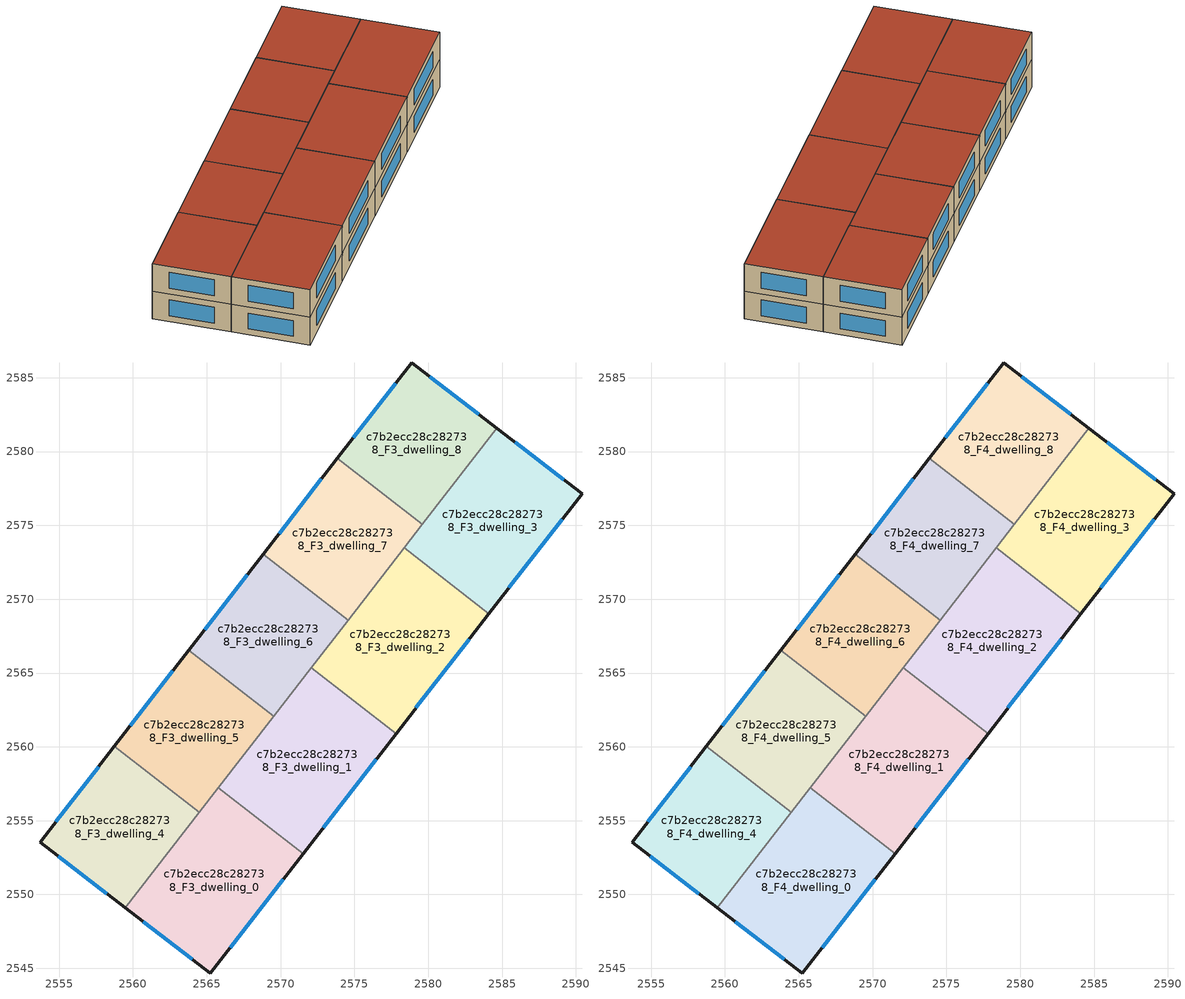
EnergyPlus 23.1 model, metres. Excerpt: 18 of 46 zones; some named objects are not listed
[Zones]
c7b2ecc28c282738_F3_dwelling_0
 floor to c7b2ecc28c282738_F2_dwelling_0 (EU_floor_Construction): 2571.53,2552.77 2565.24,2544.66 2559.47,2549.09 2565.78,2557.23 z9
 wall outside (EU_wall_Construction): 2559.47,2549.09 2565.24,2544.66 2571.53,2552.77 z9:12
 wall to c7b2ecc28c282738_F3_dwelling_1 (EU_wall_Construction): 2571.53,2552.77 2565.78,2557.23 z9:12
 wall to c7b2ecc28c282738_F3_dwelling_4 (EU_wall_Construction): 2564.5,2555.58 2559.47,2549.09 z9:12
 wall to c7b2ecc28c282738_F3_dwelling_5 (EU_wall_Construction): 2565.77,2557.23 2564.5,2555.58 z9:12
 window (EU_Window_Construction): 2566.59,2546.39 2570.18,2551.03 / 2560.71,2548.14 2564.01,2545.61 z9.64:11.36
c7b2ecc28c282738_F3_dwelling_1
 floor to c7b2ecc28c282738_F2_dwelling_1 (EU_floor_Construction): 2577.82,2560.89 2571.53,2552.77 2565.78,2557.23 2572.07,2565.35 z9
 wall outside (EU_wall_Construction): 2571.53,2552.77 2577.82,2560.89 z9:12
 wall to c7b2ecc28c282738_F3_dwelling_2 (EU_wall_Construction): 2577.82,2560.89 2572.07,2565.35 z9:12
 wall to c7b2ecc28c282738_F3_dwelling_5 (EU_wall_Construction): 2569.53,2562.08 2565.78,2557.23 z9:12
 wall to c7b2ecc28c282738_F3_dwelling_6 (EU_wall_Construction): 2572.07,2565.35 2569.53,2562.08 z9:12
 window (EU_Window_Construction): 2572.88,2554.51 2576.47,2559.15 z9.64:11.36
c7b2ecc28c282738_F3_dwelling_2
 floor to c7b2ecc28c282738_F2_dwelling_2 (EU_floor_Construction): 2584.11,2569.02 2577.82,2560.89 2572.07,2565.35 2578.36,2573.47 z9
 wall outside (EU_wall_Construction): 2577.82,2560.89 2584.11,2569.02 z9:12
 wall to c7b2ecc28c282738_F3_dwelling_3 (EU_wall_Construction): 2584.11,2569.02 2578.36,2573.47 z9:12
 wall to c7b2ecc28c282738_F3_dwelling_7 (EU_wall_Construction): 2578.36,2573.47 2574.57,2568.58 z9:12
 wall to c7b2ecc28c282738_F3_dwelling_6 (EU_wall_Construction): 2574.57,2568.58 2572.07,2565.35 z9:12
 window (EU_Window_Construction): 2579.17,2562.63 2582.77,2567.28 z9.64:11.36
c7b2ecc28c282738_F3_dwelling_3
 floor to c7b2ecc28c282738_F2_dwelling_3 (EU_floor_Construction): 2590.42,2577.15 2584.11,2569.02 2578.36,2573.47 2584.65,2581.59 z9
 wall outside (EU_wall_Construction): 2584.11,2569.02 2590.42,2577.15 2584.65,2581.59 z9:12
 wall to c7b2ecc28c282738_F3_dwelling_8 (EU_wall_Construction): 2584.65,2581.59 2579.6,2575.08 z9:12
 wall to c7b2ecc28c282738_F3_dwelling_7 (EU_wall_Construction): 2579.6,2575.08 2578.36,2573.48 z9:12
 window (EU_Window_Construction): 2589.18,2578.1 2585.88,2580.64 / 2585.46,2570.76 2589.07,2575.41 z9.64:11.36
c7b2ecc28c282738_F3_dwelling_4
 floor to c7b2ecc28c282738_F2_dwelling_4 (EU_floor_Construction): 2564.5,2555.58 2559.47,2549.09 2553.7,2553.53 2558.74,2560.04 z9
 wall outside (EU_wall_Construction): 2558.74,2560.04 2553.7,2553.53 2559.47,2549.09 z9:12
 wall to c7b2ecc28c282738_F3_dwelling_5 (EU_wall_Construction): 2564.5,2555.58 2558.74,2560.04 z9:12
 window (EU_Window_Construction): 2554.94,2552.58 2558.24,2550.04 / 2557.66,2558.64 2554.78,2554.92 z9.64:11.36
c7b2ecc28c282738_F3_dwelling_5
 floor to c7b2ecc28c282738_F2_dwelling_5 (EU_floor_Construction): 2569.53,2562.08 2564.5,2555.58 2558.74,2560.04 2563.78,2566.54 z9
 wall outside (EU_wall_Construction): 2563.78,2566.54 2558.74,2560.04 z9:12
 wall to c7b2ecc28c282738_F3_dwelling_6 (EU_wall_Construction): 2569.53,2562.08 2563.78,2566.54 z9:12
 window (EU_Window_Construction): 2562.7,2565.14 2559.82,2561.43 z9.64:11.36
c7b2ecc28c282738_F3_dwelling_6
 floor to c7b2ecc28c282738_F2_dwelling_6 (EU_floor_Construction): 2574.57,2568.58 2569.53,2562.08 2563.78,2566.54 2568.81,2573.04 z9
 wall outside (EU_wall_Construction): 2568.81,2573.04 2563.78,2566.54 z9:12
 wall to c7b2ecc28c282738_F3_dwelling_7 (EU_wall_Construction): 2574.57,2568.58 2568.81,2573.04 z9:12
 window (EU_Window_Construction): 2567.74,2571.64 2564.86,2567.93 z9.64:11.36
c7b2ecc28c282738_F3_dwelling_7
 floor to c7b2ecc28c282738_F2_dwelling_7 (EU_floor_Construction): 2579.6,2575.08 2574.57,2568.58 2568.81,2573.04 2573.85,2579.54 z9
 wall outside (EU_wall_Construction): 2573.85,2579.54 2568.81,2573.04 z9:12
 wall to c7b2ecc28c282738_F3_dwelling_8 (EU_wall_Construction): 2579.6,2575.08 2573.85,2579.54 z9:12
 window (EU_Window_Construction): 2572.77,2578.14 2569.89,2574.43 z9.64:11.36
c7b2ecc28c282738_F3_dwelling_8
 floor to c7b2ecc28c282738_F2_dwelling_8 (EU_floor_Construction): 2584.65,2581.59 2579.6,2575.08 2573.85,2579.54 2578.87,2586.02 z9
 wall outside (EU_wall_Construction): 2584.65,2581.59 2578.87,2586.02 2573.85,2579.54 z9:12
 window (EU_Window_Construction): 2577.8,2584.63 2574.92,2580.92 / 2583.41,2582.54 2580.11,2585.07 z9.64:11.36
c7b2ecc28c282738_F4_dwelling_0
 floor to c7b2ecc28c282738_F3_dwelling_0 (EU_floor_Construction): 2571.53,2552.77 2565.24,2544.66 2559.47,2549.09 2565.78,2557.23 z12
 wall outside (EU_wall_Construction): 2559.47,2549.09 2565.24,2544.66 2571.53,2552.77 z12:15
 wall to c7b2ecc28c282738_F4_dwelling_1 (EU_wall_Construction): 2571.53,2552.77 2565.78,2557.23 z12:15
 wall to c7b2ecc28c282738_F4_dwelling_4 (EU_wall_Construction): 2564.5,2555.58 2559.47,2549.09 z12:15
 wall to c7b2ecc28c282738_F4_dwelling_5 (EU_wall_Construction): 2565.77,2557.23 2564.5,2555.58 z12:15
 window (EU_Window_Construction): 2566.59,2546.39 2570.18,2551.03 / 2560.71,2548.14 2564.01,2545.61 z12.64:14.36
 roof outside (EU_roof_Construction): 2565.24,2544.66 2571.53,2552.77 2565.78,2557.23 2559.47,2549.09 z15
c7b2ecc28c282738_F4_dwelling_1
 floor to c7b2ecc28c282738_F3_dwelling_1 (EU_floor_Construction): 2577.82,2560.89 2571.53,2552.77 2565.78,2557.23 2572.07,2565.35 z12
 wall outside (EU_wall_Construction): 2571.53,2552.77 2577.82,2560.89 z12:15
 wall to c7b2ecc28c282738_F4_dwelling_2 (EU_wall_Construction): 2577.82,2560.89 2572.07,2565.35 z12:15
 wall to c7b2ecc28c282738_F4_dwelling_5 (EU_wall_Construction): 2569.53,2562.08 2565.78,2557.23 z12:15
 wall to c7b2ecc28c282738_F4_dwelling_6 (EU_wall_Construction): 2572.07,2565.35 2569.53,2562.08 z12:15
 window (EU_Window_Construction): 2572.88,2554.51 2576.47,2559.15 z12.64:14.36
 roof outside (EU_roof_Construction): 2571.53,2552.77 2577.82,2560.89 2572.07,2565.35 2565.78,2557.23 z15
c7b2ecc28c282738_F4_dwelling_2
 floor to c7b2ecc28c282738_F3_dwelling_2 (EU_floor_Construction): 2584.11,2569.02 2577.82,2560.89 2572.07,2565.35 2578.36,2573.47 z12
 wall outside (EU_wall_Construction): 2577.82,2560.89 2584.11,2569.02 z12:15
 wall to c7b2ecc28c282738_F4_dwelling_3 (EU_wall_Construction): 2584.11,2569.02 2578.36,2573.47 z12:15
 wall to c7b2ecc28c282738_F4_dwelling_7 (EU_wall_Construction): 2578.36,2573.47 2574.57,2568.58 z12:15
 wall to c7b2ecc28c282738_F4_dwelling_6 (EU_wall_Construction): 2574.57,2568.58 2572.07,2565.35 z12:15
 window (EU_Window_Construction): 2579.17,2562.63 2582.77,2567.28 z12.64:14.36
 roof outside (EU_roof_Construction): 2577.82,2560.89 2584.11,2569.02 2578.36,2573.47 2572.07,2565.35 z15
c7b2ecc28c282738_F4_dwelling_3
 floor to c7b2ecc28c282738_F3_dwelling_3 (EU_floor_Construction): 2590.42,2577.15 2584.11,2569.02 2578.36,2573.47 2584.65,2581.59 z12
 wall outside (EU_wall_Construction): 2584.11,2569.02 2590.42,2577.15 2584.65,2581.59 z12:15
 wall to c7b2ecc28c282738_F4_dwelling_8 (EU_wall_Construction): 2584.65,2581.59 2579.6,2575.08 z12:15
 wall to c7b2ecc28c282738_F4_dwelling_7 (EU_wall_Construction): 2579.6,2575.08 2578.36,2573.48 z12:15
 window (EU_Window_Construction): 2589.18,2578.1 2585.88,2580.64 / 2585.46,2570.76 2589.07,2575.41 z12.64:14.36
 roof outside (EU_roof_Construction): 2584.11,2569.02 2590.42,2577.15 2584.65,2581.59 2578.36,2573.47 z15
c7b2ecc28c282738_F4_dwelling_4
 floor to c7b2ecc28c282738_F3_dwelling_4 (EU_floor_Construction): 2564.5,2555.58 2559.47,2549.09 2553.7,2553.53 2558.74,2560.04 z12
 wall outside (EU_wall_Construction): 2558.74,2560.04 2553.7,2553.53 2559.47,2549.09 z12:15
 wall to c7b2ecc28c282738_F4_dwelling_5 (EU_wall_Construction): 2564.5,2555.58 2558.74,2560.04 z12:15
 window (EU_Window_Construction): 2554.94,2552.58 2558.24,2550.04 / 2557.66,2558.64 2554.78,2554.92 z12.64:14.36
 roof outside (EU_roof_Construction): 2559.47,2549.09 2564.5,2555.58 2558.74,2560.04 2553.7,2553.53 z15
c7b2ecc28c282738_F4_dwelling_5
 floor to c7b2ecc28c282738_F3_dwelling_5 (EU_floor_Construction): 2569.53,2562.08 2564.5,2555.58 2558.74,2560.04 2563.78,2566.54 z12
 wall outside (EU_wall_Construction): 2563.78,2566.54 2558.74,2560.04 z12:15
 wall to c7b2ecc28c282738_F4_dwelling_6 (EU_wall_Construction): 2569.53,2562.08 2563.78,2566.54 z12:15
 window (EU_Window_Construction): 2562.7,2565.14 2559.82,2561.43 z12.64:14.36
 roof outside (EU_roof_Construction): 2564.5,2555.58 2569.53,2562.08 2563.78,2566.54 2558.74,2560.04 z15
c7b2ecc28c282738_F4_dwelling_6
 floor to c7b2ecc28c282738_F3_dwelling_6 (EU_floor_Construction): 2574.57,2568.58 2569.53,2562.08 2563.78,2566.54 2568.81,2573.04 z12
 wall outside (EU_wall_Construction): 2568.81,2573.04 2563.78,2566.54 z12:15
 wall to c7b2ecc28c282738_F4_dwelling_7 (EU_wall_Construction): 2574.57,2568.58 2568.81,2573.04 z12:15
 window (EU_Window_Construction): 2567.74,2571.64 2564.86,2567.93 z12.64:14.36
 roof outside (EU_roof_Construction): 2569.53,2562.08 2574.57,2568.58 2568.81,2573.04 2563.78,2566.54 z15
c7b2ecc28c282738_F4_dwelling_7
 floor to c7b2ecc28c282738_F3_dwelling_7 (EU_floor_Construction): 2579.6,2575.08 2574.57,2568.58 2568.81,2573.04 2573.85,2579.54 z12
 wall outside (EU_wall_Construction): 2573.85,2579.54 2568.81,2573.04 z12:15
 wall to c7b2ecc28c282738_F4_dwelling_8 (EU_wall_Construction): 2579.6,2575.08 2573.85,2579.54 z12:15
 window (EU_Window_Construction): 2572.77,2578.14 2569.89,2574.43 z12.64:14.36
 roof outside (EU_roof_Construction): 2574.57,2568.58 2579.6,2575.08 2573.85,2579.54 2568.81,2573.04 z15
c7b2ecc28c282738_F4_dwelling_8
 floor to c7b2ecc28c282738_F3_dwelling_8 (EU_floor_Construction): 2584.65,2581.59 2579.6,2575.08 2573.85,2579.54 2578.87,2586.02 z12
 wall outside (EU_wall_Construction): 2584.65,2581.59 2578.87,2586.02 2573.85,2579.54 z12:15
 window (EU_Window_Construction): 2577.8,2584.63 2574.92,2580.92 / 2583.41,2582.54 2580.11,2585.07 z12.64:14.36
 roof outside (EU_roof_Construction): 2579.6,2575.08 2584.65,2581.59 2578.87,2586.02 2573.85,2579.54 z15
[Building]
EU S2 Campaign: North Axis=0; Terrain=City; Solar Distribution=FullExterior
[Site:Location]
Yerevan-Zvartnots.Intl.AP: Latitude=40.15; Longitude=44.383; Time Zone=4; Elevation=854
[SizingPeriod:WeatherFileDays]
AnnualSizingPeriod: Begin Month=1; Begin Day of Month=1; End Month=12; End Day of Month=31; Day of Week for Start Day=Monday; Use Weather File Daylight Saving Period=No; Use Weather File Rain and Snow Indicators=No
[MATERIAL]
EU_InternalMass_Material: Roughness=MediumRough; Thickness=0.1; Conductivity=1; Density=1800; Specific Heat=900; Thermal Absorptance=0.9; Solar Absorptance=0.7; Visible Absorptance=0.7
[MATERIAL:NOMASS] Roughness=MediumRough; Thermal Absorptance=0.9; Solar Absorptance=0.7; Visible Absorptance=0.7
Name | Thermal Resistance
EU_wall_NoMass | 1.05043
EU_roof_NoMass | 1.45357
EU_floor_NoMass | 0.478065
[WINDOWMATERIAL:SIMPLEGLAZINGSYSTEM]
EU_Window_SimpleGlazing: UFactor=2.5566; Solar Heat Gain Coefficient=0.75; Visible Transmittance=0.75
[CONSTRUCTION]
EU_wall_Construction: EU_wall_NoMass
EU_roof_Construction: EU_roof_NoMass
EU_floor_Construction: EU_floor_NoMass
EU_Window_Construction: EU_Window_SimpleGlazing
EU_InternalMass_Construction: EU_InternalMass_Material
[ZONE] Type=1; Multiplier=1; Ceiling Height=autocalculate; Floor Area=autocalculate; Part of Total Floor Area=Yes
Name | Volume
c7b2ecc28c282738_F3_dwelling_0; c7b2ecc28c282738_F4_dwelling_0; c7b2ecc28c282738_F3_dwelling_3; c7b2ecc28c282738_F4_dwelling_3 | 224.385
c7b2ecc28c282738_F3_dwelling_1; c7b2ecc28c282738_F4_dwelling_1 | 224.342
c7b2ecc28c282738_F3_dwelling_2; c7b2ecc28c282738_F4_dwelling_2 | 224.355
c7b2ecc28c282738_F3_dwelling_4; c7b2ecc28c282738_F4_dwelling_4 | 179.518
c7b2ecc28c282738_F3_dwelling_5; c7b2ecc28c282738_F4_dwelling_5 | 179.528
c7b2ecc28c282738_F3_dwelling_6; c7b2ecc28c282738_F4_dwelling_6 | 179.529
c7b2ecc28c282738_F3_dwelling_7; c7b2ecc28c282738_F4_dwelling_7 | 179.495
c7b2ecc28c282738_F3_dwelling_8; c7b2ecc28c282738_F4_dwelling_8 | 179.519
[INTERNALMASS] Construction=EU_InternalMass_Construction
Name | Zone or ZoneList | Surface Area
c7b2ecc28c282738_F3_dwelling_0_EU_InternalMass | c7b2ecc28c282738_F3_dwelling_0 | 74.7952
c7b2ecc28c282738_F3_dwelling_1_EU_InternalMass | c7b2ecc28c282738_F3_dwelling_1 | 74.7808
c7b2ecc28c282738_F3_dwelling_2_EU_InternalMass | c7b2ecc28c282738_F3_dwelling_2 | 74.7888
c7b2ecc28c282738_F3_dwelling_3_EU_InternalMass | c7b2ecc28c282738_F3_dwelling_3 | 74.7949
c7b2ecc28c282738_F3_dwelling_4_EU_InternalMass | c7b2ecc28c282738_F3_dwelling_4 | 59.8393
c7b2ecc28c282738_F3_dwelling_5_EU_InternalMass | c7b2ecc28c282738_F3_dwelling_5 | 59.8427
c7b2ecc28c282738_F3_dwelling_6_EU_InternalMass | c7b2ecc28c282738_F3_dwelling_6 | 59.843
c7b2ecc28c282738_F3_dwelling_7_EU_InternalMass | c7b2ecc28c282738_F3_dwelling_7 | 59.8318
c7b2ecc28c282738_F3_dwelling_8_EU_InternalMass | c7b2ecc28c282738_F3_dwelling_8 | 59.8396
c7b2ecc28c282738_F4_dwelling_0_EU_InternalMass | c7b2ecc28c282738_F4_dwelling_0 | 74.7952
c7b2ecc28c282738_F4_dwelling_1_EU_InternalMass | c7b2ecc28c282738_F4_dwelling_1 | 74.7808
c7b2ecc28c282738_F4_dwelling_2_EU_InternalMass | c7b2ecc28c282738_F4_dwelling_2 | 74.7888
c7b2ecc28c282738_F4_dwelling_3_EU_InternalMass | c7b2ecc28c282738_F4_dwelling_3 | 74.7949
c7b2ecc28c282738_F4_dwelling_4_EU_InternalMass | c7b2ecc28c282738_F4_dwelling_4 | 59.8393
c7b2ecc28c282738_F4_dwelling_5_EU_InternalMass | c7b2ecc28c282738_F4_dwelling_5 | 59.8427
c7b2ecc28c282738_F4_dwelling_6_EU_InternalMass | c7b2ecc28c282738_F4_dwelling_6 | 59.843
c7b2ecc28c282738_F4_dwelling_7_EU_InternalMass | c7b2ecc28c282738_F4_dwelling_7 | 59.8318
c7b2ecc28c282738_F4_dwelling_8_EU_InternalMass | c7b2ecc28c282738_F4_dwelling_8 | 59.8396
[OTHEREQUIPMENT] Fuel Type=Electricity; Design Level Calculation Method=Watts/Area; Power per Zone Floor Area=1; Fraction Latent=0; Fraction Radiant=0; Fraction Lost=0; Carbon Dioxide Generation Rate=0; EndUse Subcategory=EU_Step8_InternalGains
Name | Zone or ZoneList or Space or SpaceList | Schedule
EU_Step8_InternalGain_c7b2ecc28c282738_F3_dwelling_0_f000 | c7b2ecc28c282738_F3_dwelling_0 | EU_Step8_GainSchedule_c7b2ecc28c282738_F3_dwelling_0_f000
EU_Step8_InternalGain_c7b2ecc28c282738_F3_dwelling_1_f000 | c7b2ecc28c282738_F3_dwelling_1 | EU_Step8_GainSchedule_c7b2ecc28c282738_F3_dwelling_1_f000
EU_Step8_InternalGain_c7b2ecc28c282738_F3_dwelling_2_f000 | c7b2ecc28c282738_F3_dwelling_2 | EU_Step8_GainSchedule_c7b2ecc28c282738_F3_dwelling_2_f000
EU_Step8_InternalGain_c7b2ecc28c282738_F3_dwelling_3_f000 | c7b2ecc28c282738_F3_dwelling_3 | EU_Step8_GainSchedule_c7b2ecc28c282738_F3_dwelling_3_f000
EU_Step8_InternalGain_c7b2ecc28c282738_F3_dwelling_4_f000 | c7b2ecc28c282738_F3_dwelling_4 | EU_Step8_GainSchedule_c7b2ecc28c282738_F3_dwelling_4_f000
EU_Step8_InternalGain_c7b2ecc28c282738_F3_dwelling_5_f000 | c7b2ecc28c282738_F3_dwelling_5 | EU_Step8_GainSchedule_c7b2ecc28c282738_F3_dwelling_5_f000
EU_Step8_InternalGain_c7b2ecc28c282738_F3_dwelling_6_f000 | c7b2ecc28c282738_F3_dwelling_6 | EU_Step8_GainSchedule_c7b2ecc28c282738_F3_dwelling_6_f000
EU_Step8_InternalGain_c7b2ecc28c282738_F3_dwelling_7_f000 | c7b2ecc28c282738_F3_dwelling_7 | EU_Step8_GainSchedule_c7b2ecc28c282738_F3_dwelling_7_f000
EU_Step8_InternalGain_c7b2ecc28c282738_F3_dwelling_8_f000 | c7b2ecc28c282738_F3_dwelling_8 | EU_Step8_GainSchedule_c7b2ecc28c282738_F3_dwelling_8_f000
EU_Step8_InternalGain_c7b2ecc28c282738_F4_dwelling_0_f000 | c7b2ecc28c282738_F4_dwelling_0 | EU_Step8_GainSchedule_c7b2ecc28c282738_F4_dwelling_0_f000
EU_Step8_InternalGain_c7b2ecc28c282738_F4_dwelling_1_f000 | c7b2ecc28c282738_F4_dwelling_1 | EU_Step8_GainSchedule_c7b2ecc28c282738_F4_dwelling_1_f000
EU_Step8_InternalGain_c7b2ecc28c282738_F4_dwelling_2_f000 | c7b2ecc28c282738_F4_dwelling_2 | EU_Step8_GainSchedule_c7b2ecc28c282738_F4_dwelling_2_f000
EU_Step8_InternalGain_c7b2ecc28c282738_F4_dwelling_3_f000 | c7b2ecc28c282738_F4_dwelling_3 | EU_Step8_GainSchedule_c7b2ecc28c282738_F4_dwelling_3_f000
EU_Step8_InternalGain_c7b2ecc28c282738_F4_dwelling_4_f000 | c7b2ecc28c282738_F4_dwelling_4 | EU_Step8_GainSchedule_c7b2ecc28c282738_F4_dwelling_4_f000
EU_Step8_InternalGain_c7b2ecc28c282738_F4_dwelling_5_f000 | c7b2ecc28c282738_F4_dwelling_5 | EU_Step8_GainSchedule_c7b2ecc28c282738_F4_dwelling_5_f000
EU_Step8_InternalGain_c7b2ecc28c282738_F4_dwelling_6_f000 | c7b2ecc28c282738_F4_dwelling_6 | EU_Step8_GainSchedule_c7b2ecc28c282738_F4_dwelling_6_f000
EU_Step8_InternalGain_c7b2ecc28c282738_F4_dwelling_7_f000 | c7b2ecc28c282738_F4_dwelling_7 | EU_Step8_GainSchedule_c7b2ecc28c282738_F4_dwelling_7_f000
EU_Step8_InternalGain_c7b2ecc28c282738_F4_dwelling_8_f000 | c7b2ecc28c282738_F4_dwelling_8 | EU_Step8_GainSchedule_c7b2ecc28c282738_F4_dwelling_8_f000
[ZONEVENTILATION:DESIGNFLOWRATE] Schedule=EU_AlwaysOn; Design Flow Rate Calculation Method=AirChanges/Hour; Air Changes per Hour=0.557805; Ventilation Type=Natural; Fan Pressure Rise=0; Fan Total Efficiency=1; Constant Term Coefficient=1; Temperature Term Coefficient=0; Velocity Term Coefficient=0; Velocity Squared Term Coefficient=0; Minimum Indoor Temperature=-100; Maximum Indoor Temperature=100; Delta Temperature=-100; Minimum Outdoor Temperature=-100; Maximum Outdoor Temperature=100; Maximum Wind Speed=40
Name | Zone or ZoneList or Space or SpaceList
EU_ConstantAir_c7b2ecc28c282738_F3_dwelling_0 | c7b2ecc28c282738_F3_dwelling_0
EU_ConstantAir_c7b2ecc28c282738_F3_dwelling_1 | c7b2ecc28c282738_F3_dwelling_1
EU_ConstantAir_c7b2ecc28c282738_F3_dwelling_2 | c7b2ecc28c282738_F3_dwelling_2
EU_ConstantAir_c7b2ecc28c282738_F3_dwelling_3 | c7b2ecc28c282738_F3_dwelling_3
EU_ConstantAir_c7b2ecc28c282738_F3_dwelling_4 | c7b2ecc28c282738_F3_dwelling_4
EU_ConstantAir_c7b2ecc28c282738_F3_dwelling_5 | c7b2ecc28c282738_F3_dwelling_5
EU_ConstantAir_c7b2ecc28c282738_F3_dwelling_6 | c7b2ecc28c282738_F3_dwelling_6
EU_ConstantAir_c7b2ecc28c282738_F3_dwelling_7 | c7b2ecc28c282738_F3_dwelling_7
EU_ConstantAir_c7b2ecc28c282738_F3_dwelling_8 | c7b2ecc28c282738_F3_dwelling_8
EU_ConstantAir_c7b2ecc28c282738_F4_dwelling_0 | c7b2ecc28c282738_F4_dwelling_0
EU_ConstantAir_c7b2ecc28c282738_F4_dwelling_1 | c7b2ecc28c282738_F4_dwelling_1
EU_ConstantAir_c7b2ecc28c282738_F4_dwelling_2 | c7b2ecc28c282738_F4_dwelling_2
EU_ConstantAir_c7b2ecc28c282738_F4_dwelling_3 | c7b2ecc28c282738_F4_dwelling_3
EU_ConstantAir_c7b2ecc28c282738_F4_dwelling_4 | c7b2ecc28c282738_F4_dwelling_4
EU_ConstantAir_c7b2ecc28c282738_F4_dwelling_5 | c7b2ecc28c282738_F4_dwelling_5
EU_ConstantAir_c7b2ecc28c282738_F4_dwelling_6 | c7b2ecc28c282738_F4_dwelling_6
EU_ConstantAir_c7b2ecc28c282738_F4_dwelling_7 | c7b2ecc28c282738_F4_dwelling_7
EU_ConstantAir_c7b2ecc28c282738_F4_dwelling_8 | c7b2ecc28c282738_F4_dwelling_8
[HVACTEMPLATE:ZONE:IDEALLOADSAIRSYSTEM] System Availability Schedule=EU_AlwaysOn; Maximum Heating Supply Air Temperature=50; Minimum Cooling Supply Air Temperature=13; Maximum Heating Supply Air Humidity Ratio=0.0156; Minimum Cooling Supply Air Humidity Ratio=0.0077; Heating Limit=NoLimit; Cooling Limit=NoLimit; Heating Availability Schedule=EU_AlwaysOn; Cooling Availability Schedule=EU_CoolingOff; Dehumidification Control Type=ConstantSensibleHeatRatio; Cooling Sensible Heat Ratio=0.7; Dehumidification Setpoint=60; Humidification Control Type=None; Humidification Setpoint=30; Outdoor Air Method=None; Outdoor Air Flow Rate per Person=0.00944; Outdoor Air Flow Rate per Zone Floor Area=0; Outdoor Air Flow Rate per Zone=0; Demand Controlled Ventilation Type=None; Outdoor Air Economizer Type=NoEconomizer; Heat Recovery Type=None; Sensible Heat Recovery Effectiveness=0.7; Latent Heat Recovery Effectiveness=0.65
Name | Template Thermostat
c7b2ecc28c282738_F3_dwelling_0 | EU_HeatOnly_c7b2ecc28c282738_F3_dwelling_0
c7b2ecc28c282738_F3_dwelling_1 | EU_HeatOnly_c7b2ecc28c282738_F3_dwelling_1
c7b2ecc28c282738_F3_dwelling_2 | EU_HeatOnly_c7b2ecc28c282738_F3_dwelling_2
c7b2ecc28c282738_F3_dwelling_3 | EU_HeatOnly_c7b2ecc28c282738_F3_dwelling_3
c7b2ecc28c282738_F3_dwelling_4 | EU_HeatOnly_c7b2ecc28c282738_F3_dwelling_4
c7b2ecc28c282738_F3_dwelling_5 | EU_HeatOnly_c7b2ecc28c282738_F3_dwelling_5
c7b2ecc28c282738_F3_dwelling_6 | EU_HeatOnly_c7b2ecc28c282738_F3_dwelling_6
c7b2ecc28c282738_F3_dwelling_7 | EU_HeatOnly_c7b2ecc28c282738_F3_dwelling_7
c7b2ecc28c282738_F3_dwelling_8 | EU_HeatOnly_c7b2ecc28c282738_F3_dwelling_8
c7b2ecc28c282738_F4_dwelling_0 | EU_HeatOnly_c7b2ecc28c282738_F4_dwelling_0
c7b2ecc28c282738_F4_dwelling_1 | EU_HeatOnly_c7b2ecc28c282738_F4_dwelling_1
c7b2ecc28c282738_F4_dwelling_2 | EU_HeatOnly_c7b2ecc28c282738_F4_dwelling_2
c7b2ecc28c282738_F4_dwelling_3 | EU_HeatOnly_c7b2ecc28c282738_F4_dwelling_3
c7b2ecc28c282738_F4_dwelling_4 | EU_HeatOnly_c7b2ecc28c282738_F4_dwelling_4
c7b2ecc28c282738_F4_dwelling_5 | EU_HeatOnly_c7b2ecc28c282738_F4_dwelling_5
c7b2ecc28c282738_F4_dwelling_6 | EU_HeatOnly_c7b2ecc28c282738_F4_dwelling_6
c7b2ecc28c282738_F4_dwelling_7 | EU_HeatOnly_c7b2ecc28c282738_F4_dwelling_7
c7b2ecc28c282738_F4_dwelling_8 | EU_HeatOnly_c7b2ecc28c282738_F4_dwelling_8
[SIZING:ZONE] Zone Cooling Design Supply Air Temperature Input Method=SupplyAirTemperature; Zone Cooling Design Supply Air Temperature=13; Zone Heating Design Supply Air Temperature Input Method=SupplyAirTemperature; Zone Heating Design Supply Air Temperature=50; Zone Cooling Design Supply Air Humidity Ratio=0.008; Zone Heating Design Supply Air Humidity Ratio=0.008; Cooling Design Air Flow Method=DesignDay; Cooling Design Air Flow Rate=0; Cooling Minimum Air Flow per Zone Floor Area=0.000762; Cooling Minimum Air Flow=0; Cooling Minimum Air Flow Fraction=0.2; Heating Design Air Flow Method=DesignDay; Heating Design Air Flow Rate=0; Heating Maximum Air Flow per Zone Floor Area=0.002032; Heating Maximum Air Flow=0.141576; Heating Maximum Air Flow Fraction=0.3; Account for Dedicated Outdoor Air System=No; Dedicated Outdoor Air System Control Strategy=NeutralSupplyAir; Dedicated Outdoor Air Low Setpoint Temperature for Design=autosize; Dedicated Outdoor Air High Setpoint Temperature for Design=autosize; Zone Load Sizing Method=Sensible Load Only No Latent Load; Zone Latent Cooling Design Supply Air Humidity Ratio Input Method=HumidityRatioDifference; Zone Cooling Design Supply Air Humidity Ratio Difference=0.005; Zone Latent Heating Design Supply Air Humidity Ratio Input Method=HumidityRatioDifference; Zone Humidification Design Supply Air Humidity Ratio Difference=0.005
c7b2ecc28c282738_F3_dwelling_0; c7b2ecc28c282738_F3_dwelling_1; c7b2ecc28c282738_F3_dwelling_2; c7b2ecc28c282738_F3_dwelling_3; c7b2ecc28c282738_F3_dwelling_4; c7b2ecc28c282738_F3_dwelling_5; c7b2ecc28c282738_F3_dwelling_6; c7b2ecc28c282738_F3_dwelling_7; c7b2ecc28c282738_F3_dwelling_8; c7b2ecc28c282738_F4_dwelling_0; c7b2ecc28c282738_F4_dwelling_1; c7b2ecc28c282738_F4_dwelling_2; c7b2ecc28c282738_F4_dwelling_3; c7b2ecc28c282738_F4_dwelling_4; c7b2ecc28c282738_F4_dwelling_5; c7b2ecc28c282738_F4_dwelling_6; c7b2ecc28c282738_F4_dwelling_7; c7b2ecc28c282738_F4_dwelling_8
[SCHEDULE:CONSTANT]
Name | Hourly Value
EU_AlwaysOn | 1
EU_CoolingOff | 0
[SCHEDULE:FILE] Column Number=1; Rows to Skip at Top=0; Number of Hours of Data=8760; Column Separator=Comma; Interpolate to Timestep=No; Minutes per Item=60; Adjust Schedule for Daylight Savings=Yes
Name | File
EU_Step8_GainSchedule_c7b2ecc28c282738_F3_dwelling_0_f000 | ../../schedules/c7b2ecc28c282738/c7b2ecc28c282738_F3_dwelling_0_f000_gain.csv
EU_Step8_GainSchedule_c7b2ecc28c282738_F3_dwelling_1_f000 | ../../schedules/c7b2ecc28c282738/c7b2ecc28c282738_F3_dwelling_1_f000_gain.csv
EU_Step8_GainSchedule_c7b2ecc28c282738_F3_dwelling_2_f000 | ../../schedules/c7b2ecc28c282738/c7b2ecc28c282738_F3_dwelling_2_f000_gain.csv
EU_Step8_GainSchedule_c7b2ecc28c282738_F3_dwelling_3_f000 | ../../schedules/c7b2ecc28c282738/c7b2ecc28c282738_F3_dwelling_3_f000_gain.csv
EU_Step8_GainSchedule_c7b2ecc28c282738_F3_dwelling_4_f000 | ../../schedules/c7b2ecc28c282738/c7b2ecc28c282738_F3_dwelling_4_f000_gain.csv
EU_Step8_GainSchedule_c7b2ecc28c282738_F3_dwelling_5_f000 | ../../schedules/c7b2ecc28c282738/c7b2ecc28c282738_F3_dwelling_5_f000_gain.csv
EU_Step8_GainSchedule_c7b2ecc28c282738_F3_dwelling_6_f000 | ../../schedules/c7b2ecc28c282738/c7b2ecc28c282738_F3_dwelling_6_f000_gain.csv
EU_Step8_GainSchedule_c7b2ecc28c282738_F3_dwelling_7_f000 | ../../schedules/c7b2ecc28c282738/c7b2ecc28c282738_F3_dwelling_7_f000_gain.csv
EU_Step8_GainSchedule_c7b2ecc28c282738_F3_dwelling_8_f000 | ../../schedules/c7b2ecc28c282738/c7b2ecc28c282738_F3_dwelling_8_f000_gain.csv
EU_Step8_GainSchedule_c7b2ecc28c282738_F4_dwelling_0_f000 | ../../schedules/c7b2ecc28c282738/c7b2ecc28c282738_F4_dwelling_0_f000_gain.csv
EU_Step8_GainSchedule_c7b2ecc28c282738_F4_dwelling_1_f000 | ../../schedules/c7b2ecc28c282738/c7b2ecc28c282738_F4_dwelling_1_f000_gain.csv
EU_Step8_GainSchedule_c7b2ecc28c282738_F4_dwelling_2_f000 | ../../schedules/c7b2ecc28c282738/c7b2ecc28c282738_F4_dwelling_2_f000_gain.csv
EU_Step8_GainSchedule_c7b2ecc28c282738_F4_dwelling_3_f000 | ../../schedules/c7b2ecc28c282738/c7b2ecc28c282738_F4_dwelling_3_f000_gain.csv
EU_Step8_GainSchedule_c7b2ecc28c282738_F4_dwelling_4_f000 | ../../schedules/c7b2ecc28c282738/c7b2ecc28c282738_F4_dwelling_4_f000_gain.csv
EU_Step8_GainSchedule_c7b2ecc28c282738_F4_dwelling_5_f000 | ../../schedules/c7b2ecc28c282738/c7b2ecc28c282738_F4_dwelling_5_f000_gain.csv
EU_Step8_GainSchedule_c7b2ecc28c282738_F4_dwelling_6_f000 | ../../schedules/c7b2ecc28c282738/c7b2ecc28c282738_F4_dwelling_6_f000_gain.csv
EU_Step8_GainSchedule_c7b2ecc28c282738_F4_dwelling_7_f000 | ../../schedules/c7b2ecc28c282738/c7b2ecc28c282738_F4_dwelling_7_f000_gain.csv
EU_Step8_GainSchedule_c7b2ecc28c282738_F4_dwelling_8_f000 | ../../schedules/c7b2ecc28c282738/c7b2ecc28c282738_F4_dwelling_8_f000_gain.csv
